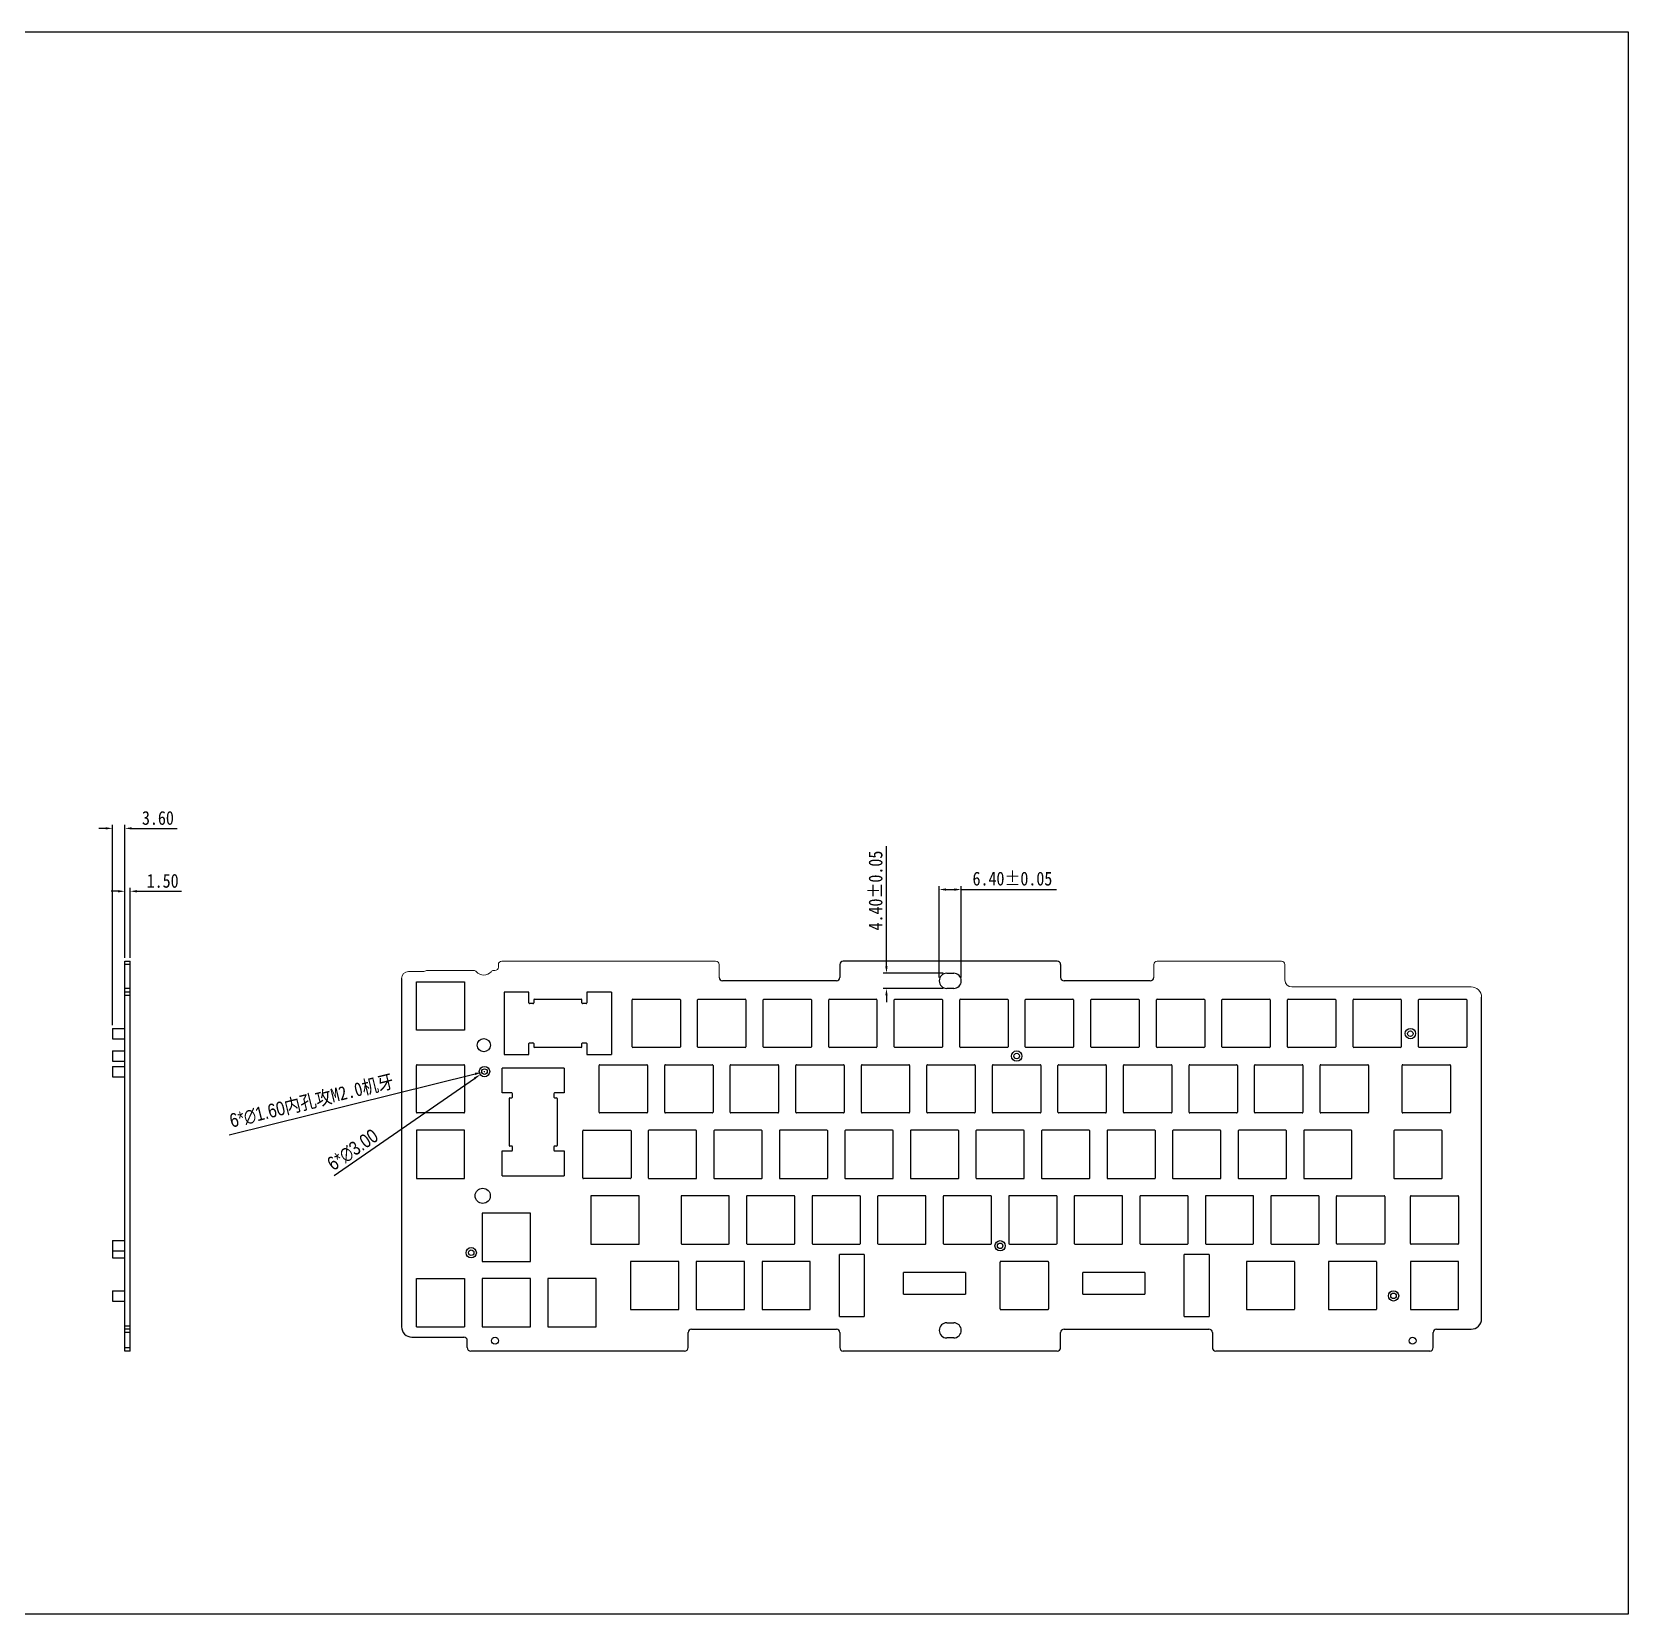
# Model space of a CAD drawing. Header units: millimetres. Extents: x -750 to 196, y -785 to -326.
# Drawn here: x -266.6 to 196.1, y -784.5 to -326 of the extents above; entities that cross this region are included whole.
import ezdxf

# ---------------------------------------------------------------- set-up
doc = ezdxf.new("R2010")
doc.units = ezdxf.units.MM
doc.header["$LTSCALE"] = 16.335
doc.header["$PDMODE"] = 3
doc.header["$PDSIZE"] = 8
doc.linetypes.add('CENTER2', pattern=[28.575, 19.05, -3.175, 3.175, -3.175])
doc.layers.get('0').update_dxf_attribs({"linetype": 'CONTINUOUS'})
doc.layers.get('Defpoints').update_dxf_attribs({"linetype": 'CONTINUOUS'})
doc.layers.add('中心线', color=1, linetype='CENTER2', lineweight=20)
doc.layers.add('产品图形', color=7, linetype='CONTINUOUS')
doc.layers.add('标注尺寸', color=2, linetype='CONTINUOUS')
doc.styles.get("Standard").update_dxf_attribs({"font": '', "width": 0.85, "height": 4})
doc.styles.get('Standard').set_extended_font_data('SimSun')
doc.dimstyles.get("Standard").update_dxf_attribs({"dimtxt": 2.5, "dimasz": 2, "dimexe": 1, "dimexo": 1, "dimgap": 1, "dimtad": 1, "dimzin": 1, "dimdsep": 46, "dimtxsty": 'Standard', "dimcen": 0.09, "dimadec": 0, "dimazin": 2, "dimtp": 0.01, "dimtm": 0.01, "dimtfac": 1, "dimtofl": 0, "dimtmove": 0, "dimatfit": 3, "dimfxl": 1, "dimtolj": 1, "dimarcsym": 0})

# ---------------------------------------------------------------- blocks, each defined once
blk = doc.blocks.new('*D22')
at = {"layer": 'Defpoints', "color": 0}
for p in [(-238.13, -575.04), (-239.63, -595.31), (-238.13, -595.31)]:
    blk.add_point(p, dxfattribs=at)
at = {"layer": '标注尺寸', "color": 0, "lineweight": -2}
for p, q in [((-241.63, -575.04), (-243.63, -575.04)), ((-239.63, -594.31), (-239.63, -574.04)), ((-238.13, -594.31), (-238.13, -574.04)), ((-236.13, -575.04), (-223.26, -575.04))]:
    blk.add_line(p, q, dxfattribs=at)
at = {"layer": '标注尺寸', "color": 0}
for points in [[(-241.63, -574.71), (-241.63, -575.38), (-239.63, -575.04)], [(-236.13, -574.71), (-236.13, -575.38), (-238.13, -575.04)]]:
    blk.add_solid(points, dxfattribs=at)
at = {"layer": '标注尺寸', "color": 0, "insert": (-228.69, -572.04), "char_height": 4, "attachment_point": 5}
blk.add_mtext('\\A1;1.50', dxfattribs=at)
blk = doc.blocks.new('*D23')
at = {"layer": 'Defpoints', "color": 0}
for p in [(-136.16, -627.5), (-134.61, -627.12)]:
    blk.add_point(p, dxfattribs=at)
at = {"layer": '标注尺寸', "color": 0, "lineweight": -2}
for p, q in [((-209.39, -645.67), (-138.1, -627.98)), ((-135.47, -627.31), (-135.29, -627.31)), ((-135.38, -627.4), (-135.38, -627.22))]:
    blk.add_line(p, q, dxfattribs=at)
at = {"layer": '标注尺寸', "color": 0}
blk.add_solid([(-138.18, -627.66), (-138.02, -628.31), (-136.16, -627.5)], dxfattribs=at)
at = {"layer": '标注尺寸', "color": 0, "insert": (-185.45, -635.98), "char_height": 4, "attachment_point": 5, "rotation": 13.9345}
blk.add_mtext('\\A1;{\\fMS PGothic|b0|i0|c134|p34;6*∅1.60}内孔攻M2.0机牙', dxfattribs=at)
blk = doc.blocks.new('*D24')
at = {"layer": 'Defpoints', "color": 0}
for p in [(-136.62, -628.16), (-134.15, -626.46)]:
    blk.add_point(p, dxfattribs=at)
at = {"layer": '标注尺寸', "color": 0, "lineweight": -2}
for p, q in [((-179.01, -657.43), (-138.26, -629.3)), ((-135.47, -627.31), (-135.29, -627.31)), ((-135.38, -627.4), (-135.38, -627.22))]:
    blk.add_line(p, q, dxfattribs=at)
at = {"layer": '标注尺寸', "color": 0}
blk.add_solid([(-138.45, -629.02), (-138.08, -629.57), (-136.62, -628.16)], dxfattribs=at)
at = {"layer": '标注尺寸', "color": 0, "insert": (-173.55, -650.02), "char_height": 4, "attachment_point": 5, "rotation": 34.6194}
blk.add_mtext('\\A1;{\\fMS PGothic|b0|i0|c134|p34;6*\\fMS PGothic|b0|i0|c128|p34;∅3.00}', dxfattribs=at)
blk = doc.blocks.new('*D25')
at = {"layer": 'Defpoints', "color": 0}
for p in [(-239.63, -556.81), (-239.63, -595.31), (-243.23, -614.81)]:
    blk.add_point(p, dxfattribs=at)
at = {"layer": '标注尺寸', "color": 0, "lineweight": -2}
for p, q in [((-245.23, -556.81), (-247.23, -556.81)), ((-243.23, -613.81), (-243.23, -555.81)), ((-239.63, -594.31), (-239.63, -555.81)), ((-237.63, -556.81), (-224.49, -556.81))]:
    blk.add_line(p, q, dxfattribs=at)
at = {"layer": '标注尺寸', "color": 0}
for points in [[(-245.23, -556.47), (-245.23, -557.14), (-243.23, -556.81)], [(-237.63, -556.47), (-237.63, -557.14), (-239.63, -556.81)]]:
    blk.add_solid(points, dxfattribs=at)
at = {"layer": '标注尺寸', "color": 0, "insert": (-230.06, -553.81), "char_height": 4, "attachment_point": 5}
blk.add_mtext('\\A1;3.60', dxfattribs=at)
blk = doc.blocks.new('*D18')
at = {"layer": 'Defpoints', "color": 0}
for p in [(-1.37, -598.81), (-18.85, -603.21), (-1.37, -603.21)]:
    blk.add_point(p, dxfattribs=at)
at = {"layer": '标注尺寸', "color": 0, "lineweight": -2}
for p, q in [((-18.85, -596.81), (-18.85, -561.99)), ((-2.37, -598.81), (-19.85, -598.81)), ((-2.37, -603.21), (-19.85, -603.21)), ((-18.85, -605.21), (-18.85, -607.21))]:
    blk.add_line(p, q, dxfattribs=at)
at = {"layer": '标注尺寸', "color": 0}
for points in [[(-19.19, -596.81), (-18.52, -596.81), (-18.85, -598.81)], [(-19.19, -605.21), (-18.52, -605.21), (-18.85, -603.21)]]:
    blk.add_solid(points, dxfattribs=at)
at = {"layer": '标注尺寸', "color": 0, "insert": (-22, -574.84), "char_height": 4, "attachment_point": 5, "rotation": 90}
blk.add_mtext('\\A1;4.40%%P0.05', dxfattribs=at)
blk = doc.blocks.new('*D19')
at = {"layer": 'Defpoints', "color": 0}
for p in [(2.83, -574.54), (-3.57, -601.01), (2.83, -601.01)]:
    blk.add_point(p, dxfattribs=at)
at = {"layer": '标注尺寸', "color": 0, "lineweight": -2}
for p, q in [((-3.57, -600.01), (-3.57, -573.54)), ((2.83, -600.01), (2.83, -573.54)), ((-1.57, -574.54), (0.83, -574.54)), ((2.83, -574.54), (30.48, -574.54))]:
    blk.add_line(p, q, dxfattribs=at)
at = {"layer": '标注尺寸', "color": 0}
for points in [[(-1.57, -574.21), (-1.57, -574.88), (-3.57, -574.54)], [(0.83, -574.21), (0.83, -574.88), (2.83, -574.54)]]:
    blk.add_solid(points, dxfattribs=at)
at = {"layer": '标注尺寸', "color": 0, "insert": (17.66, -571.4), "char_height": 4, "attachment_point": 5}
blk.add_mtext('\\A1;6.40%%P0.05', dxfattribs=at)

msp = doc.modelspace()

# ---------------------------------------------------------------- linework, layer by layer
at = {"color": 7, "linetype": 'Continuous'}
for p, q in [((-239.633, -708.309), (-239.633, -595.309)), ((-239.633, -595.309), (-238.133, -595.309)), ((-238.133, -596.309), (-239.633, -596.309)), ((-238.133, -708.309), (-238.133, -595.309)), ((-32.369, -596.309), (-32.369, -600.009)), ((30.631, -595.309), (-31.369, -595.309)), ((31.631, -596.309), (31.631, -600.009)), ((-159.434, -600.309), (-159.434, -701.28)), ((-155.134, -601.309), (-141.134, -601.309)), ((-155.134, -615.309), (-155.134, -601.309)), ((-141.134, -601.309), (-141.134, -615.309)), ((-33.369, -601.009), (-66.369, -601.009)), ((-1.369, -598.809), (0.631, -598.809)), ((57.631, -601.009), (32.631, -601.009)), ((-238.133, -603.259), (-239.633, -603.259)), ((-238.133, -604.259), (-239.633, -604.259)), ((-238.133, -605.259), (-239.633, -605.259)), ((-122.529, -604.309), (-129.729, -604.309)), ((-129.729, -604.309), (-129.729, -622.309)), ((-122.529, -607.409), (-122.529, -604.309)), ((-98.529, -604.309), (-105.729, -604.309)), ((-105.729, -604.309), (-105.729, -607.409)), ((-98.529, -604.309), (-98.529, -622.309)), ((0.631, -603.209), (-1.369, -603.209)), ((153.662, -698.98), (153.662, -605.759)), ((-121.329, -607.609), (-122.329, -607.609)), ((-121.129, -606.509), (-121.129, -607.409)), ((-120.929, -606.309), (-107.329, -606.309)), ((-107.129, -607.409), (-107.129, -606.509)), ((-105.929, -607.609), (-106.929, -607.609)), ((-92.604, -620.109), (-92.604, -606.509)), ((-92.404, -606.309), (-78.804, -606.309)), ((-78.604, -606.509), (-78.604, -620.109)), ((-73.604, -620.109), (-73.604, -606.509)), ((-73.404, -606.309), (-59.804, -606.309)), ((-59.604, -606.509), (-59.604, -620.109)), ((-54.604, -620.109), (-54.604, -606.509)), ((-54.404, -606.309), (-40.804, -606.309)), ((-40.604, -606.509), (-40.604, -620.109)), ((-35.604, -620.109), (-35.604, -606.509)), ((-35.404, -606.309), (-21.804, -606.309)), ((-21.604, -606.509), (-21.604, -620.109)), ((-16.604, -620.109), (-16.604, -606.509)), ((-16.404, -606.309), (-2.804, -606.309)), ((-2.604, -606.509), (-2.604, -620.109)), ((2.396, -620.109), (2.396, -606.509)), ((2.596, -606.309), (16.196, -606.309)), ((16.396, -606.509), (16.396, -620.109)), ((21.396, -620.109), (21.396, -606.509)), ((21.596, -606.309), (35.196, -606.309)), ((35.396, -606.509), (35.396, -620.109)), ((40.396, -620.109), (40.396, -606.509)), ((40.596, -606.309), (54.196, -606.309)), ((54.396, -606.509), (54.396, -620.109)), ((59.396, -620.109), (59.396, -606.509)), ((59.596, -606.309), (73.196, -606.309)), ((73.396, -606.509), (73.396, -620.109)), ((78.396, -620.109), (78.396, -606.509)), ((78.596, -606.309), (92.196, -606.309)), ((92.396, -606.509), (92.396, -620.109)), ((97.396, -620.109), (97.396, -606.509)), ((97.596, -606.309), (111.196, -606.309)), ((111.396, -606.509), (111.396, -620.109)), ((116.396, -620.109), (116.396, -606.509)), ((116.596, -606.309), (130.196, -606.309)), ((130.396, -606.509), (130.396, -620.109)), ((135.396, -620.109), (135.396, -606.509)), ((135.596, -606.309), (149.196, -606.309)), ((149.396, -606.509), (149.396, -620.109)), ((-243.233, -614.809), (-239.633, -614.809)), ((-243.233, -614.811), (-243.233, -617.808)), ((-141.134, -615.309), (-155.134, -615.309)), ((-243.233, -617.809), (-239.633, -617.809)), ((-122.529, -622.309), (-122.529, -619.209)), ((-122.329, -619.009), (-121.329, -619.009)), ((-121.129, -619.209), (-121.129, -620.109)), ((-107.129, -620.109), (-107.129, -619.209)), ((-106.929, -619.009), (-105.929, -619.009)), ((-105.729, -619.209), (-105.729, -622.309)), ((-243.233, -621.309), (-239.633, -621.309)), ((-243.233, -621.311), (-243.233, -624.308)), ((-243.233, -624.309), (-239.633, -624.309)), ((-129.729, -622.309), (-122.529, -622.309)), ((-107.329, -620.309), (-120.929, -620.309)), ((-105.729, -622.309), (-98.529, -622.309)), ((-78.804, -620.309), (-92.404, -620.309)), ((-59.804, -620.309), (-73.404, -620.309)), ((-40.804, -620.309), (-54.404, -620.309)), ((-21.804, -620.309), (-35.404, -620.309)), ((-2.804, -620.309), (-16.404, -620.309)), ((16.196, -620.309), (2.596, -620.309)), ((35.196, -620.309), (21.596, -620.309)), ((54.196, -620.309), (40.596, -620.309)), ((73.196, -620.309), (59.596, -620.309)), ((92.196, -620.309), (78.596, -620.309)), ((111.196, -620.309), (97.596, -620.309)), ((130.196, -620.309), (116.596, -620.309)), ((149.196, -620.309), (135.596, -620.309)), ((-243.233, -625.809), (-239.633, -625.809)), ((-243.233, -625.811), (-243.233, -628.808)), ((-243.233, -628.809), (-239.633, -628.809)), ((-155.134, -639.109), (-155.134, -625.509)), ((-154.934, -625.309), (-141.334, -625.309)), ((-141.134, -625.509), (-141.134, -639.109)), ((-102.134, -639.109), (-102.134, -625.509)), ((-101.934, -625.309), (-88.334, -625.309)), ((-88.134, -625.509), (-88.134, -639.109)), ((-83.134, -639.109), (-83.134, -625.509)), ((-82.934, -625.309), (-69.334, -625.309)), ((-69.134, -625.509), (-69.134, -639.109)), ((-64.134, -639.109), (-64.134, -625.509)), ((-63.934, -625.309), (-50.334, -625.309)), ((-50.134, -625.509), (-50.134, -639.109)), ((-45.134, -639.109), (-45.134, -625.509)), ((-44.934, -625.309), (-31.334, -625.309)), ((-31.134, -625.509), (-31.134, -639.109)), ((-26.134, -639.109), (-26.134, -625.509)), ((-25.934, -625.309), (-12.334, -625.309)), ((-12.134, -625.509), (-12.134, -639.109)), ((-7.134, -639.109), (-7.134, -625.509)), ((-6.934, -625.309), (6.666, -625.309)), ((6.866, -625.509), (6.866, -639.109)), ((11.866, -639.109), (11.866, -625.509)), ((12.066, -625.309), (25.666, -625.309)), ((25.866, -625.509), (25.866, -639.109)), ((30.866, -639.109), (30.866, -625.509)), ((31.066, -625.309), (44.666, -625.309)), ((44.866, -625.509), (44.866, -639.109)), ((49.866, -639.109), (49.866, -625.509)), ((50.066, -625.309), (63.666, -625.309)), ((63.866, -625.509), (63.866, -639.109)), ((68.866, -639.109), (68.866, -625.509)), ((69.066, -625.309), (82.666, -625.309)), ((82.866, -625.509), (82.866, -639.109)), ((87.866, -639.109), (87.866, -625.509)), ((88.066, -625.309), (101.666, -625.309)), ((101.866, -625.509), (101.866, -639.109)), ((106.866, -639.109), (106.866, -625.509)), ((107.066, -625.309), (120.666, -625.309)), ((120.866, -625.509), (120.866, -639.109)), ((130.631, -639.109), (130.631, -625.509)), ((130.831, -625.309), (144.431, -625.309)), ((144.631, -625.509), (144.631, -639.109)), ((-141.334, -639.309), (-154.934, -639.309)), ((-88.334, -639.309), (-101.934, -639.309)), ((-69.334, -639.309), (-82.934, -639.309)), ((-50.334, -639.309), (-63.934, -639.309)), ((-31.334, -639.309), (-44.934, -639.309)), ((-12.334, -639.309), (-25.934, -639.309)), ((6.666, -639.309), (-6.934, -639.309)), ((25.666, -639.309), (12.066, -639.309)), ((44.666, -639.309), (31.066, -639.309)), ((63.666, -639.309), (50.066, -639.309)), ((82.666, -639.309), (69.066, -639.309)), ((101.666, -639.309), (88.066, -639.309)), ((120.666, -639.309), (107.066, -639.309)), ((144.431, -639.309), (130.831, -639.309)), ((-141.134, -644.309), (-155.134, -644.309)), ((-155.134, -644.309), (-155.134, -658.309)), ((-141.134, -658.309), (-141.134, -644.309)), ((-87.899, -644.509), (-87.899, -658.109)), ((-74.099, -644.309), (-87.699, -644.309)), ((-73.899, -658.109), (-73.899, -644.509)), ((-68.899, -644.509), (-68.899, -658.109)), ((-55.099, -644.309), (-68.699, -644.309)), ((-54.899, -658.109), (-54.899, -644.509)), ((-49.899, -644.509), (-49.899, -658.109)), ((-36.099, -644.309), (-49.699, -644.309)), ((-35.899, -658.109), (-35.899, -644.509)), ((-30.899, -644.509), (-30.899, -658.109)), ((-17.099, -644.309), (-30.699, -644.309)), ((-16.899, -658.109), (-16.899, -644.509)), ((-11.899, -644.509), (-11.899, -658.109)), ((1.901, -644.309), (-11.699, -644.309)), ((2.101, -658.109), (2.101, -644.509)), ((7.101, -644.509), (7.101, -658.109)), ((20.901, -644.309), (7.301, -644.309)), ((21.101, -658.109), (21.101, -644.509)), ((26.101, -644.509), (26.101, -658.109)), ((39.901, -644.309), (26.301, -644.309)), ((40.101, -658.109), (40.101, -644.509)), ((45.101, -644.509), (45.101, -658.109)), ((58.901, -644.309), (45.301, -644.309)), ((59.101, -658.109), (59.101, -644.509)), ((64.101, -644.509), (64.101, -658.109)), ((77.901, -644.309), (64.301, -644.309)), ((78.101, -658.109), (78.101, -644.509)), ((83.101, -644.509), (83.101, -658.109)), ((96.901, -644.309), (83.301, -644.309)), ((97.101, -658.109), (97.101, -644.509)), ((102.101, -644.509), (102.101, -658.109)), ((115.901, -644.309), (102.301, -644.309)), ((116.101, -658.109), (116.101, -644.509)), ((128.246, -644.509), (128.246, -658.109)), ((142.046, -644.309), (128.446, -644.309)), ((142.246, -658.109), (142.246, -644.509)), ((-155.134, -658.309), (-141.134, -658.309)), ((-87.699, -658.309), (-74.099, -658.309)), ((-68.699, -658.309), (-55.099, -658.309)), ((-49.699, -658.309), (-36.099, -658.309)), ((-30.699, -658.309), (-17.099, -658.309)), ((-11.699, -658.309), (1.901, -658.309)), ((7.301, -658.309), (20.901, -658.309)), ((26.301, -658.309), (39.901, -658.309)), ((45.301, -658.309), (58.901, -658.309)), ((64.301, -658.309), (77.901, -658.309)), ((83.301, -658.309), (96.901, -658.309)), ((102.301, -658.309), (115.901, -658.309)), ((128.446, -658.309), (142.046, -658.309)), ((-90.554, -663.309), (-104.554, -663.309)), ((-104.554, -663.309), (-104.554, -677.309)), ((-90.554, -677.309), (-90.554, -663.309)), ((-78.409, -663.509), (-78.409, -677.109)), ((-64.609, -663.309), (-78.209, -663.309)), ((-64.409, -677.109), (-64.409, -663.509)), ((-59.409, -663.509), (-59.409, -677.109)), ((-45.609, -663.309), (-59.209, -663.309)), ((-45.409, -677.109), (-45.409, -663.509)), ((-40.409, -663.509), (-40.409, -677.109)), ((-26.609, -663.309), (-40.209, -663.309)), ((-26.409, -677.109), (-26.409, -663.509)), ((-21.409, -663.509), (-21.409, -677.109)), ((-7.609, -663.309), (-21.209, -663.309)), ((-7.409, -677.109), (-7.409, -663.509)), ((-2.409, -663.509), (-2.409, -677.109)), ((11.391, -663.309), (-2.209, -663.309)), ((11.591, -677.109), (11.591, -663.509)), ((16.591, -663.509), (16.591, -677.109)), ((30.391, -663.309), (16.791, -663.309)), ((30.591, -677.109), (30.591, -663.509)), ((35.591, -663.509), (35.591, -677.109)), ((49.391, -663.309), (35.791, -663.309)), ((49.591, -677.109), (49.591, -663.509)), ((54.591, -663.509), (54.591, -677.109)), ((68.391, -663.309), (54.791, -663.309)), ((68.591, -677.109), (68.591, -663.509)), ((73.591, -663.509), (73.591, -677.109)), ((87.391, -663.309), (73.791, -663.309)), ((87.591, -677.109), (87.591, -663.509)), ((92.591, -663.509), (92.591, -677.109)), ((106.391, -663.309), (92.791, -663.309)), ((106.591, -677.109), (106.591, -663.509)), ((-122.084, -668.309), (-136.084, -668.309)), ((-136.084, -668.309), (-136.084, -682.309)), ((-122.084, -682.309), (-122.084, -668.309)), ((-243.233, -676.309), (-239.633, -676.309)), ((-243.233, -676.311), (-243.233, -681.308)), ((-243.233, -679.309), (-239.633, -679.309)), ((-104.554, -677.309), (-90.554, -677.309)), ((-78.209, -677.309), (-64.609, -677.309)), ((-59.209, -677.309), (-45.609, -677.309)), ((-40.209, -677.309), (-26.609, -677.309)), ((-21.209, -677.309), (-7.609, -677.309)), ((-2.209, -677.309), (11.391, -677.309)), ((16.791, -677.309), (30.391, -677.309)), ((35.791, -677.309), (49.391, -677.309)), ((54.791, -677.309), (68.391, -677.309)), ((73.791, -677.309), (87.391, -677.309)), ((92.791, -677.309), (106.391, -677.309)), ((-243.233, -681.309), (-239.633, -681.309)), ((-136.084, -682.309), (-122.084, -682.309)), ((-79.034, -682.309), (-93.034, -682.309)), ((-93.034, -682.309), (-93.034, -696.309)), ((-79.034, -696.309), (-79.034, -682.309)), ((-59.984, -682.309), (-73.984, -682.309)), ((-73.984, -682.309), (-73.984, -696.309)), ((-59.984, -696.309), (-59.984, -682.309)), ((-40.934, -682.309), (-54.934, -682.309)), ((-54.934, -682.309), (-54.934, -696.309)), ((-40.934, -696.309), (-40.934, -682.309)), ((-25.309, -680.309), (-32.509, -680.309)), ((-32.509, -698.309), (-32.509, -680.309)), ((-25.309, -680.309), (-25.309, -698.309)), ((14.091, -696.109), (14.091, -682.509)), ((27.891, -682.309), (14.291, -682.309)), ((28.091, -682.509), (28.091, -696.109)), ((67.491, -698.309), (67.491, -680.309)), ((74.691, -680.309), (67.491, -680.309)), ((74.691, -680.309), (74.691, -698.309)), ((85.496, -682.509), (85.496, -696.109)), ((99.296, -682.309), (85.696, -682.309)), ((99.496, -696.109), (99.496, -682.509)), ((109.261, -682.509), (109.261, -696.109)), ((123.061, -682.309), (109.461, -682.309)), ((123.261, -696.109), (123.261, -682.509)), ((133.026, -682.509), (133.026, -696.109)), ((146.826, -682.309), (133.226, -682.309)), ((147.026, -696.109), (147.026, -682.509)), ((-155.134, -687.309), (-141.134, -687.309)), ((-155.134, -701.309), (-155.134, -687.309)), ((-141.134, -687.309), (-141.134, -701.309)), ((-122.084, -687.309), (-136.084, -687.309)), ((-136.084, -687.309), (-136.084, -701.309)), ((-122.084, -701.309), (-122.084, -687.309)), ((-103.034, -687.309), (-117.034, -687.309)), ((-117.034, -687.309), (-117.034, -701.309)), ((-103.034, -701.309), (-103.034, -687.309)), ((4.091, -685.559), (-13.909, -685.559)), ((-13.909, -691.809), (-13.909, -685.559)), ((4.091, -685.559), (4.091, -691.809)), ((38.091, -691.809), (38.091, -685.559)), ((56.091, -685.559), (38.091, -685.559)), ((56.091, -685.559), (56.091, -691.809)), ((-243.233, -690.809), (-239.633, -690.809)), ((-243.233, -690.811), (-243.233, -693.808)), ((-243.233, -693.809), (-239.633, -693.809)), ((-13.909, -691.809), (4.091, -691.809)), ((38.091, -691.809), (56.091, -691.809)), ((-93.034, -696.309), (-79.034, -696.309)), ((-73.984, -696.309), (-59.984, -696.309)), ((-54.934, -696.309), (-40.934, -696.309)), ((-32.509, -698.309), (-25.309, -698.309)), ((14.291, -696.309), (27.891, -696.309)), ((67.491, -698.309), (74.691, -698.309)), ((85.696, -696.309), (99.296, -696.309)), ((109.461, -696.309), (123.061, -696.309)), ((133.226, -696.309), (146.826, -696.309)), ((-239.633, -700.98), (-238.133, -700.98)), ((-238.133, -701.98), (-239.633, -701.98)), ((-238.133, -702.98), (-239.633, -702.98)), ((-155.134, -701.309), (-141.134, -701.309)), ((-136.084, -701.309), (-122.084, -701.309)), ((-117.034, -701.309), (-103.034, -701.309)), ((-76.369, -707.309), (-76.369, -702.98)), ((-75.369, -701.98), (-33.369, -701.98)), ((-32.369, -702.98), (-32.369, -707.309)), ((-1.369, -700.109), (0.631, -700.109)), ((31.631, -707.309), (31.631, -702.98)), ((32.631, -701.98), (74.631, -701.98)), ((75.631, -702.98), (75.631, -707.309)), ((139.631, -707.309), (139.631, -702.98)), ((140.631, -701.98), (150.662, -701.98)), ((-239.633, -707.309), (-238.133, -707.309)), ((-156.434, -704.28), (-141.369, -704.28)), ((-140.369, -707.309), (-140.369, -705.28)), ((0.631, -704.509), (-1.369, -704.509)), ((-238.133, -708.309), (-239.633, -708.309)), ((-77.369, -708.309), (-139.369, -708.309)), ((30.631, -708.309), (-31.369, -708.309)), ((138.631, -708.309), (76.631, -708.309))]:
    msp.add_line(p, q, dxfattribs=at)
msp.add_lwpolyline([(-749.699, -325.965), (196.141, -325.965), (196.141, -784.547), (-749.699, -784.547)], close=True)
for centre, radius in [((133.026, -616.309), 1.5), ((-135.593, -619.638), 1.9), ((133.026, -616.309), 0.8), ((18.896, -622.809), 1.5), ((18.896, -622.809), 0.8), ((-135.384, -627.309), 1.5), ((-135.384, -627.309), 0.8), ((-139.234, -679.809), 1.5), ((-139.234, -679.809), 0.8), ((14.091, -677.809), 1.5), ((14.091, -677.809), 0.8), ((128.143, -692.309), 1.5), ((128.143, -692.309), 0.8), ((-132.338, -705.309), 1), ((133.662, -705.309), 1)]:
    msp.add_circle(centre, radius, dxfattribs=at)
msp.add_circle((-135.894, -663.309), 2.2)
for centre, radius, start, end in [((-31.369, -596.309), 1, 90, 180), ((30.631, -596.309), 1, 0, 90), ((-66.369, -600.009), 1, 180, 270), ((-33.369, -600.009), 1, 270, 0), ((-1.369, -601.009), 2.2, 90, 270), ((0.631, -601.009), 2.2, 270, 90), ((32.631, -600.009), 1, 180, 270), ((57.631, -600.009), 1, 270, 0), ((-122.329, -607.409), 0.2, 180, 270), ((-121.329, -607.409), 0.2, 270, 0), ((-120.929, -606.509), 0.2, 90, 180), ((-107.329, -606.509), 0.2, 0, 90), ((-106.929, -607.409), 0.2, 180, 270), ((-105.929, -607.409), 0.2, 270, 0), ((-92.404, -606.509), 0.2, 90, 180), ((-78.804, -606.509), 0.2, 360, 90), ((-73.404, -606.509), 0.2, 90, 180), ((-59.804, -606.509), 0.2, 0, 90), ((-54.404, -606.509), 0.2, 90, 180), ((-40.804, -606.509), 0.2, 0, 90), ((-35.404, -606.509), 0.2, 90, 180), ((-21.804, -606.509), 0.2, 360, 90), ((-16.404, -606.509), 0.2, 90, 180), ((-2.804, -606.509), 0.2, 0, 90), ((2.596, -606.509), 0.2, 90, 180), ((16.196, -606.509), 0.2, 360, 90), ((21.596, -606.509), 0.2, 90, 180), ((35.196, -606.509), 0.2, 360, 90), ((40.596, -606.509), 0.2, 90, 180), ((54.196, -606.509), 0.2, 360, 90), ((59.596, -606.509), 0.2, 90, 180), ((73.196, -606.509), 0.2, 360, 90), ((78.596, -606.509), 0.2, 90, 180), ((92.196, -606.509), 0.2, 360, 90), ((97.596, -606.509), 0.2, 90, 180), ((111.196, -606.509), 0.2, 0, 90), ((116.596, -606.509), 0.2, 90, 180), ((130.196, -606.509), 0.2, 360, 90), ((135.596, -606.509), 0.2, 90, 180), ((149.196, -606.509), 0.2, 360, 90), ((-122.329, -619.209), 0.2, 90, 180), ((-121.329, -619.209), 0.2, 360, 90), ((-106.929, -619.209), 0.2, 90, 180), ((-105.929, -619.209), 0.2, 360, 90), ((-120.929, -620.109), 0.2, 180, 270), ((-107.329, -620.109), 0.2, 270, 0), ((-92.404, -620.109), 0.2, 180, 270), ((-78.804, -620.109), 0.2, 270, 0), ((-73.404, -620.109), 0.2, 180, 270), ((-59.804, -620.109), 0.2, 270, 0), ((-54.404, -620.109), 0.2, 180, 270), ((-40.804, -620.109), 0.2, 270, 0), ((-35.404, -620.109), 0.2, 180, 270), ((-21.804, -620.109), 0.2, 270, 0), ((-16.404, -620.109), 0.2, 180, 270), ((-2.804, -620.109), 0.2, 270, 0), ((2.596, -620.109), 0.2, 180, 270), ((16.196, -620.109), 0.2, 270, 0), ((21.596, -620.109), 0.2, 180, 270), ((35.196, -620.109), 0.2, 270, 0), ((40.596, -620.109), 0.2, 180, 270), ((54.196, -620.109), 0.2, 270, 0), ((59.596, -620.109), 0.2, 180, 270), ((73.196, -620.109), 0.2, 270, 0), ((78.596, -620.109), 0.2, 180, 270), ((92.196, -620.109), 0.2, 270, 0), ((97.596, -620.109), 0.2, 180, 270), ((111.196, -620.109), 0.2, 270, 360), ((116.596, -620.109), 0.2, 180, 270), ((130.196, -620.109), 0.2, 270, 0), ((135.596, -620.109), 0.2, 180, 270), ((149.196, -620.109), 0.2, 270, 0), ((-154.934, -625.509), 0.2, 90, 180), ((-141.334, -625.509), 0.2, 0, 90), ((-101.934, -625.509), 0.2, 89.99999, 180), ((-88.334, -625.509), 0.2, 360, 90.00001), ((-82.934, -625.509), 0.2, 89.99999, 180), ((-69.334, -625.509), 0.2, 360, 90.00001), ((-63.934, -625.509), 0.2, 89.99999, 180), ((-50.334, -625.509), 0.2, 0, 90.00001), ((-44.934, -625.509), 0.2, 89.99999, 180), ((-31.334, -625.509), 0.2, 360, 90.00001), ((-25.934, -625.509), 0.2, 89.99999, 180), ((-12.334, -625.509), 0.2, 0, 90.00001), ((-6.934, -625.509), 0.2, 89.99999, 180), ((6.666, -625.509), 0.2, 360, 90.00001), ((12.066, -625.509), 0.2, 89.99999, 180), ((25.666, -625.509), 0.2, 360, 90.00001), ((31.066, -625.509), 0.2, 89.99999, 180), ((44.666, -625.509), 0.2, 360, 90.00001), ((50.066, -625.509), 0.2, 89.99999, 180), ((63.666, -625.509), 0.2, 360, 90.00001), ((69.066, -625.509), 0.2, 89.99999, 180), ((82.666, -625.509), 0.2, 360, 90.00001), ((88.066, -625.509), 0.2, 89.99999, 180), ((101.666, -625.509), 0.2, 360, 90.00001), ((107.066, -625.509), 0.2, 89.99999, 180), ((120.666, -625.509), 0.2, 360, 90.00001), ((130.831, -625.509), 0.2, 89.99999, 180), ((144.431, -625.509), 0.2, 360, 90.00001), ((-154.934, -639.109), 0.2, 180, 270), ((-141.334, -639.109), 0.2, 270, 0), ((-101.934, -639.109), 0.2, 180, 270.00001), ((-88.334, -639.109), 0.2, 269.99999, 0), ((-82.934, -639.109), 0.2, 180, 270.00001), ((-69.334, -639.109), 0.2, 269.99999, 0), ((-63.934, -639.109), 0.2, 180, 270.00001), ((-50.334, -639.109), 0.2, 269.99999, 0), ((-44.934, -639.109), 0.2, 180, 270.00001), ((-31.334, -639.109), 0.2, 269.99999, 0), ((-25.934, -639.109), 0.2, 180, 270.00001), ((-12.334, -639.109), 0.2, 269.99999, 0), ((-6.934, -639.109), 0.2, 180, 270.00001), ((6.666, -639.109), 0.2, 269.99999, 0), ((12.066, -639.109), 0.2, 180, 270.00001), ((25.666, -639.109), 0.2, 269.99999, 0), ((31.066, -639.109), 0.2, 180, 270.00001), ((44.666, -639.109), 0.2, 269.99999, 0), ((50.066, -639.109), 0.2, 180, 270.00001), ((63.666, -639.109), 0.2, 269.99999, 0), ((69.066, -639.109), 0.2, 180, 270.00001), ((82.666, -639.109), 0.2, 269.99999, 0), ((88.066, -639.109), 0.2, 180, 270.00001), ((101.666, -639.109), 0.2, 269.99999, 0), ((107.066, -639.109), 0.2, 180, 270.00001), ((120.666, -639.109), 0.2, 269.99999, 0), ((130.831, -639.109), 0.2, 180, 270.00001), ((144.431, -639.109), 0.2, 269.99999, 0), ((-87.699, -644.509), 0.2, 90, 180), ((-74.099, -644.509), 0.2, 360, 90), ((-68.699, -644.509), 0.2, 90, 180), ((-55.099, -644.509), 0.2, 0, 90), ((-49.699, -644.509), 0.2, 90, 180.00001), ((-36.099, -644.509), 0.2, 360, 90), ((-30.699, -644.509), 0.2, 90, 180), ((-17.099, -644.509), 0.2, 0, 90), ((-11.699, -644.509), 0.2, 90, 180.00001), ((1.901, -644.509), 0.2, 360, 90), ((7.301, -644.509), 0.2, 90, 180.00001), ((20.901, -644.509), 0.2, 360, 90), ((26.301, -644.509), 0.2, 90, 180), ((39.901, -644.509), 0.2, 360, 90), ((45.301, -644.509), 0.2, 90, 180.00001), ((58.901, -644.509), 0.2, 360, 90), ((64.301, -644.509), 0.2, 90, 180), ((77.901, -644.509), 0.2, 360, 90), ((83.301, -644.509), 0.2, 90, 180), ((96.901, -644.509), 0.2, 360, 90), ((102.301, -644.509), 0.2, 90, 180.00001), ((115.901, -644.509), 0.2, 360, 90), ((128.446, -644.509), 0.2, 90, 180), ((142.046, -644.509), 0.2, 360, 90), ((-87.699, -658.109), 0.2, 180, 270.00001), ((-74.099, -658.109), 0.2, 269.99999, 0.00001), ((-68.699, -658.109), 0.2, 180, 270.00001), ((-55.099, -658.109), 0.2, 269.99999, 0), ((-49.699, -658.109), 0.2, 180, 270.00001), ((-36.099, -658.109), 0.2, 269.99999, 0.00001), ((-30.699, -658.109), 0.2, 180, 270.00001), ((-17.099, -658.109), 0.2, 269.99999, 0), ((-11.699, -658.109), 0.2, 180, 270.00001), ((1.901, -658.109), 0.2, 269.99999, 0), ((7.301, -658.109), 0.2, 180, 270.00001), ((20.901, -658.109), 0.2, 269.99999, 0.00001), ((26.301, -658.109), 0.2, 180, 270.00001), ((39.901, -658.109), 0.2, 269.99999, 0), ((45.301, -658.109), 0.2, 180, 270.00001), ((58.901, -658.109), 0.2, 269.99999, 0), ((64.301, -658.109), 0.2, 180, 270.00001), ((77.901, -658.109), 0.2, 269.99999, 0.00001), ((83.301, -658.109), 0.2, 180, 270.00001), ((96.901, -658.109), 0.2, 269.99999, 0), ((102.301, -658.109), 0.2, 180, 270.00001), ((115.901, -658.109), 0.2, 269.99999, 0.00001), ((128.446, -658.109), 0.2, 180, 270.00001), ((142.046, -658.109), 0.2, 269.99999, 0), ((-78.209, -663.509), 0.2, 90, 180.00001), ((-64.609, -663.509), 0.2, 0, 90), ((-59.209, -663.509), 0.2, 90, 180.00001), ((-45.609, -663.509), 0.2, 360, 90), ((-40.209, -663.509), 0.2, 90, 180), ((-26.609, -663.509), 0.2, 0, 90), ((-21.209, -663.509), 0.2, 90, 180.00001), ((-7.609, -663.509), 0.2, 360, 90), ((-2.209, -663.509), 0.2, 90, 180), ((11.391, -663.509), 0.2, 360, 90), ((16.791, -663.509), 0.2, 90, 180), ((30.391, -663.509), 0.2, 360, 90), ((35.791, -663.509), 0.2, 90, 180.00001), ((49.391, -663.509), 0.2, 360, 90), ((54.791, -663.509), 0.2, 90, 180), ((68.391, -663.509), 0.2, 0, 90), ((73.791, -663.509), 0.2, 90, 180.00001), ((87.391, -663.509), 0.2, 360, 90), ((92.791, -663.509), 0.2, 90, 180.00001), ((106.391, -663.509), 0.2, 360, 90), ((-78.209, -677.109), 0.2, 180, 270), ((-64.609, -677.109), 0.2, 270, 0), ((-59.209, -677.109), 0.2, 180, 270), ((-45.609, -677.109), 0.2, 270, 0.00001), ((-40.209, -677.109), 0.2, 180, 270), ((-26.609, -677.109), 0.2, 270, 0), ((-21.209, -677.109), 0.2, 180, 270), ((-7.609, -677.109), 0.2, 270, 0.00001), ((-2.209, -677.109), 0.2, 180, 270), ((11.391, -677.109), 0.2, 270, 0.00001), ((16.791, -677.109), 0.2, 180, 270), ((30.391, -677.109), 0.2, 270, 0), ((35.791, -677.109), 0.2, 180, 270), ((49.391, -677.109), 0.2, 270, 0.00001), ((54.791, -677.109), 0.2, 180, 270), ((68.391, -677.109), 0.2, 270, 360), ((73.791, -677.109), 0.2, 180, 270), ((87.391, -677.109), 0.2, 270, 0), ((92.791, -677.109), 0.2, 180, 270), ((106.391, -677.109), 0.2, 270, 0.00001), ((14.291, -682.509), 0.2, 90, 180.00001), ((27.891, -682.509), 0.2, 360, 90.00001), ((85.696, -682.509), 0.2, 89.99999, 180.00001), ((99.296, -682.509), 0.2, 0, 90.00001), ((109.461, -682.509), 0.2, 89.99999, 180.00001), ((123.061, -682.509), 0.2, 360, 90.00001), ((133.226, -682.509), 0.2, 89.99999, 180), ((146.826, -682.509), 0.2, 0, 90.00001), ((14.291, -696.109), 0.2, 180, 270.00001), ((27.891, -696.109), 0.2, 269.99999, 0.00001), ((85.696, -696.109), 0.2, 180, 270.00001), ((99.296, -696.109), 0.2, 269.99999, 360), ((109.461, -696.109), 0.2, 180, 270.00001), ((123.061, -696.109), 0.2, 269.99999, 0.00001), ((133.226, -696.109), 0.2, 180, 270.00001), ((146.826, -696.109), 0.2, 269.99999, 360), ((-156.434, -701.28), 3, 180, 270), ((-75.369, -702.98), 1, 90, 180), ((-33.369, -702.98), 1, 0, 90), ((-1.369, -702.309), 2.2, 90, 270), ((0.631, -702.309), 2.2, 270, 90), ((32.631, -702.98), 1, 90, 180), ((74.631, -702.98), 1, 0, 90), ((140.631, -702.98), 1, 90, 180), ((150.662, -698.98), 3, 270, 0), ((-141.369, -705.28), 1, 0, 90), ((-139.369, -707.309), 1, 180, 270), ((-77.369, -707.309), 1, 270, 0), ((-31.369, -707.309), 1, 180, 270), ((30.631, -707.309), 1, 270, 0), ((76.631, -707.309), 1, 180, 270), ((138.631, -707.309), 1, 270, 0)]:
    msp.add_arc(centre, radius, start, end, dxfattribs=at)
at = {"layer": '中心线', "linetype": 'Continuous'}
for p, q in [((-131.369, -596.309), (-131.369, -597.009)), ((-68.369, -595.309), (-130.369, -595.309)), ((-67.369, -600.009), (-67.369, -596.309)), ((58.631, -600.009), (58.631, -596.309)), ((59.631, -595.309), (95.631, -595.309)), ((96.631, -600.759), (96.631, -596.309)), ((-157.434, -598.309), (-152.934, -598.309)), ((-138.474, -598.009), (-151.881, -598.009)), ((-132.369, -598.009), (-132.711, -598.009)), ((150.662, -602.759), (98.631, -602.759))]:
    msp.add_line(p, q, dxfattribs=at)
for centre, radius, start, end in [((-130.369, -596.309), 1, 90, 180), ((-68.369, -596.309), 1, 0, 90), ((59.631, -596.309), 1, 90, 180), ((95.631, -596.309), 1, 0, 90), ((-157.434, -600.309), 2, 90, 180), ((-151.881, -600.009), 2, 90, 121.78833), ((-138.474, -599.009), 1, 39.79182, 90), ((-135.593, -596.609), 2.75, 219.79182, 320.20818), ((-132.711, -599.009), 1, 90, 140.20818), ((-132.369, -597.009), 1, 270, 0), ((98.631, -600.759), 2, 180, 270), ((150.662, -605.759), 3, 0, 90)]:
    msp.add_arc(centre, radius, start, end, dxfattribs=at)
at = {"layer": '产品图形', "color": 1, "linetype": 'Continuous'}
for p, q in [((-112.274, -626.309), (-130.274, -626.309)), ((-130.274, -633.509), (-130.274, -626.309)), ((-112.274, -626.309), (-112.274, -633.509)), ((-127.474, -633.509), (-130.274, -633.509)), ((-127.274, -634.709), (-127.274, -633.709)), ((-115.274, -633.709), (-115.274, -634.709)), ((-112.274, -633.509), (-115.074, -633.509)), ((-128.274, -635.109), (-128.274, -648.709)), ((-128.074, -634.909), (-127.474, -634.909)), ((-115.074, -634.909), (-114.474, -634.909)), ((-114.274, -635.109), (-114.274, -648.709)), ((-106.899, -658.109), (-106.899, -644.509)), ((-106.699, -644.309), (-93.099, -644.309)), ((-92.899, -644.509), (-92.899, -658.109)), ((-130.274, -650.309), (-127.474, -650.309)), ((-130.274, -657.509), (-130.274, -650.309)), ((-127.474, -648.909), (-128.074, -648.909)), ((-127.274, -650.109), (-127.274, -649.109)), ((-115.274, -649.109), (-115.274, -650.109)), ((-114.474, -648.909), (-115.074, -648.909)), ((-115.074, -650.309), (-112.274, -650.309)), ((-112.274, -650.309), (-112.274, -657.509)), ((-130.274, -657.509), (-112.274, -657.509)), ((-93.099, -658.309), (-106.699, -658.309)), ((111.591, -677.109), (111.591, -663.509)), ((111.791, -663.309), (125.391, -663.309)), ((125.591, -663.509), (125.591, -677.109)), ((133.026, -677.109), (133.026, -663.509)), ((133.226, -663.309), (146.826, -663.309)), ((147.026, -663.509), (147.026, -677.109)), ((125.391, -677.309), (111.791, -677.309)), ((146.826, -677.309), (133.226, -677.309))]:
    msp.add_line(p, q, dxfattribs=at)
for centre, start, end in [((-127.474, -633.709), 0, 90), ((-115.074, -633.709), 90, 180), ((-128.074, -635.109), 90, 180), ((-127.474, -634.709), 270, 0), ((-115.074, -634.709), 180, 270), ((-114.474, -635.109), 0, 90), ((-106.699, -644.509), 90, 180), ((-93.099, -644.509), 360, 90), ((-128.074, -648.709), 180, 270), ((-127.474, -649.109), 0, 90), ((-127.474, -650.109), 270, 0), ((-115.074, -649.109), 90, 180), ((-115.074, -650.109), 180, 270), ((-114.474, -648.709), 270, 0), ((-106.699, -658.109), 180, 270.00001), ((-93.099, -658.109), 269.99999, 0.00001), ((111.791, -663.509), 90, 180.00001), ((125.391, -663.509), 360, 90), ((133.226, -663.509), 89.99999, 180), ((146.826, -663.509), 0, 90.00001), ((111.791, -677.109), 180, 270), ((125.391, -677.109), 270, 0.00001), ((133.226, -677.109), 180, 270.00001), ((146.826, -677.109), 269.99999, 360)]:
    msp.add_arc(centre, 0.2, start, end, dxfattribs=at)

# ---------------------------------------------------------------- dimensions: what is measured, and where the dimension line sits
at = {"layer": '标注尺寸'}
for base, p1, p2, picture, middle in [((-239.633, -556.805), (-243.233, -614.811), (-239.633, -595.309), '*D25', (-230.062, -553.805)), ((-238.133, -575.044), (-239.633, -595.309), (-238.133, -595.309), '*D22', (-228.694, -572.044))]:
    dim = msp.add_linear_dim(base=base, p1=p1, p2=p2, dimstyle='Standard', dxfattribs=at)
    dim.commit()
    dim.dimension.update_dxf_attribs({"geometry": picture, "text_midpoint": middle})
dim = msp.add_linear_dim(base=(-18.852, -603.209), p1=(-1.369, -598.809), p2=(-1.369, -603.209), angle=90, text='<>%%P0.05', dimstyle='Standard', dxfattribs=at)
dim.commit()
dim.dimension.update_dxf_attribs({"geometry": '*D18', "text_midpoint": (-18.852, -574.842), "dimtype": 160})
dim = msp.add_linear_dim(base=(2.831, -574.545), p1=(-3.569, -601.009), p2=(2.831, -601.009), text='<>%%P0.05', dimstyle='Standard', dxfattribs=at)
dim.commit()
dim.dimension.update_dxf_attribs({"geometry": '*D19', "text_midpoint": (17.655, -571.4)})
for p1, p2, text, picture, middle in [((-134.608, -627.117), (-136.161, -627.502), '{\\fMS PGothic|b0|i0|c134|p34;6*<>}内孔攻M2.0机牙', '*D23', (-184.569, -639.513)), ((-134.15, -626.457), (-136.619, -628.162), '{\\fMS PGothic|b0|i0|c134|p34;6*\\fMS PGothic|b0|i0|c128|p34;<>}', '*D24', (-171.85, -652.484))]:
    dim = msp.add_diameter_dim_2p(p1=p1, p2=p2, text=text, dimstyle='Standard', dxfattribs=at)
    dim.commit()
    dim.dimension.update_dxf_attribs({"geometry": picture, "text_midpoint": middle, "dimtype": 163})

doc.saveas('drawing.dxf')
